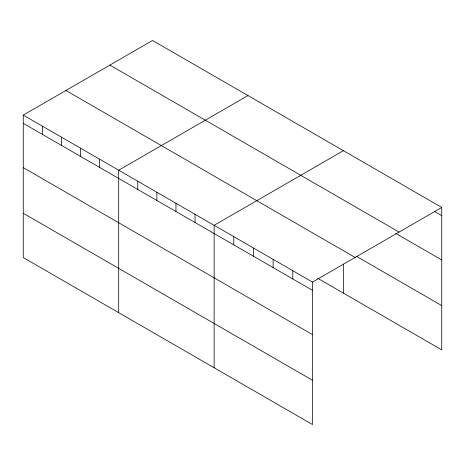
<?xml version="1.0" encoding="UTF-8"?>
<svg xmlns="http://www.w3.org/2000/svg" width="465" height="465" viewBox="0 0 465 465"><rect width="100%" height="100%" fill="white"/><g stroke="black" fill="none" stroke-linecap="round" stroke-linejoin="round"><path stroke-width="0.7" d="M23.25 115.111L312.463 282.086L312.463 424.533L23.25 257.558L23.25 115.111L152.537 40.467L441.75 207.442L441.75 349.889L317.554 278.186M247.979 95.569L118.691 170.213L118.691 312.66M343.42 150.672L214.132 225.31L214.132 367.763M312.463 282.086L441.75 207.442M434.374 211.406L441.75 215.667M109.874 65.1L399.086 232.076M395.657 233.349L441.75 259.958M356.324 256.279L441.75 305.598M65.914 90.477L355.126 257.453M23.25 123.335L312.463 290.311M23.25 167.627L312.463 334.602M23.25 213.266L312.463 380.242M343.42 264.074L343.42 293.119M292.799 270.729L292.799 278.954M273.129 259.377L273.129 267.602M253.466 248.019L253.466 256.244M233.796 236.668L233.796 244.892M195.044 214.289L195.044 222.52M175.956 203.269L175.956 211.499M156.868 192.254L156.868 200.479M137.78 181.234L137.78 189.458M99.603 159.193L99.603 167.417M80.515 148.172L80.515 156.397M61.427 137.152L61.427 145.376M42.338 126.131L42.338 134.356"/></g></svg>
